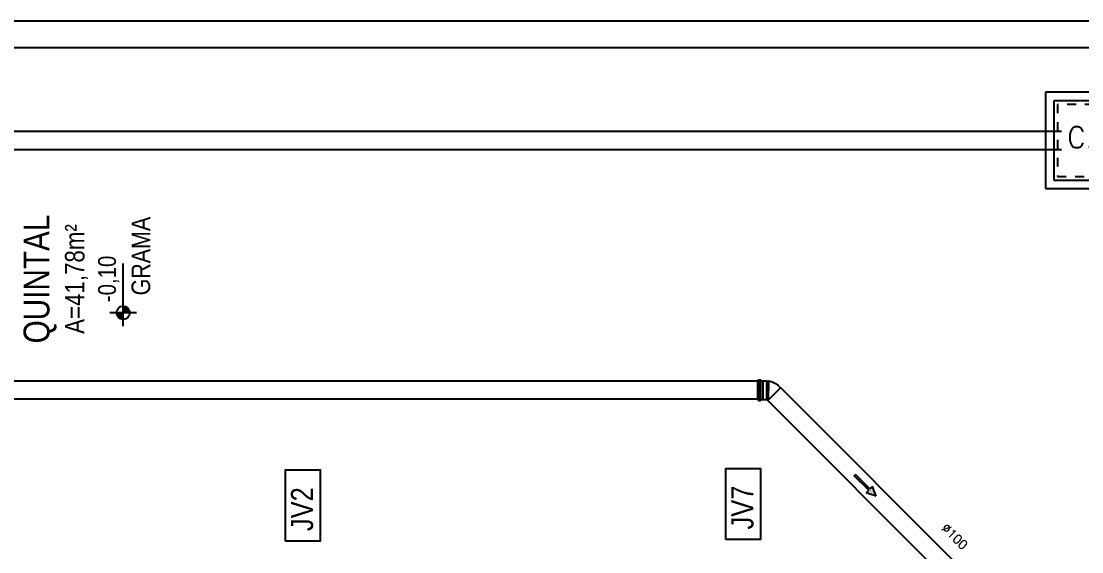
# Model space of a CAD drawing. Header units: millimetres. Extents: x 3923 to 4007, y 744 to 982.
# Drawn here: x 3966.83 to 3978.76, y 853.23 to 859.2 of the extents above; entities that cross this region are included whole.
import ezdxf
from ezdxf.enums import TextEntityAlignment as Align

# ---------------------------------------------------------------- set-up
doc = ezdxf.new("R2010")
doc.units = ezdxf.units.MM
doc.header["$LTSCALE"] = 20
doc.linetypes.add('HIDDEN', pattern=[0.375, 0.25, -0.125])
for name, color, linetype in [('AF', 5, 'Continuous'), ('E-txt-g', 3, 'Continuous'), ('HIDROGRAFIA', 4, 'Continuous'), ('HIDROSSANITÁRIO', 8, 'Continuous'), ('Texto-Tubos', 7, 'Continuous'), ('TigreCad', 3, 'Continuous'), ('Tinterno', 9, 'Continuous')]:
    doc.layers.add(name, color=color, linetype=linetype)
doc.layers.add('E-Txt-W', color=7, linetype='Continuous', lineweight=20)
doc.styles.add('F2', font='ARIALN.TTF')
doc.styles.add('R80', font='simplex.shx', dxfattribs={"height": 12})
doc.styles.add('REG60', font='romans.shx', dxfattribs={"width": 0.8, "height": 0.15})
doc.styles.add('REG80', font='romans.shx', dxfattribs={"width": 0.8, "height": 0.2})
doc.styles.add('TCTUBOS-TXT', font='txt.shx')

# ---------------------------------------------------------------- blocks, each defined once
blk = doc.blocks.new('TXT-AMB75')
at = {"layer": 'E-txt-g', "style": 'REG80', "width": 0.8, "flags": 8}
blk.add_attdef('TXT', text='', height=0.2, dxfattribs=at).set_placement((0.0055, 0.2964), align=Align.CENTER)
at = {"layer": 'E-Txt-W', "style": 'REG60', "width": 0.8, "flags": 8}
blk.add_attdef('TXT', text='', height=0.15, dxfattribs=at).set_placement((0.0055, 0.0271), align=Align.CENTER)
blk = doc.blocks.new('NV')
at = {"color": 4, "linetype": 'ByBlock', "ltscale": 0.5}
for p, q in [((-1.4143, -0.1421), (-1.4143, 0.1067)), ((-1.5387, -0.0177), (-0.9535, -0.0177))]:
    blk.add_line(p, q, dxfattribs=at)
at = {"color": 4, "ltscale": 2.5}
blk.add_circle((-1.4143, -0.0177), 0.0622, dxfattribs=at)
at = {"color": 4}
for points in [[(-1.4143, -0.0177), (-1.4583, 0.0263), (-1.4765, -0.0177), (-1.4717, 0.0061)], [(-1.4143, -0.0177), (-1.4143, 0.0445), (-1.4583, 0.0263), (-1.4381, 0.0398)], [(-1.4143, -0.0177), (-1.3521, -0.0177), (-1.3703, -0.0617), (-1.3568, -0.0415)], [(-1.4143, -0.0177), (-1.3703, -0.0617), (-1.4143, -0.0799), (-1.3905, -0.0752)]]:
    blk.add_solid(points, dxfattribs=at)
at = {"layer": 'E-Txt-W', "color": 4, "ltscale": 2.5, "style": 'F2'}
blk.add_attdef('COTAPISO', (-1.3058, 0.0735), '', height=0.15, dxfattribs=at)
blk = doc.blocks.new('j4n100p')
at = {"layer": 'TigreCad'}
for p, q in [((-48.8, 23.1), (-58.1, 13.7)), ((9.8, 50.8), (9.9, 52.3)), ((9.8, 50.8), (9.8, 0)), ((9.8, -54.2), (9.8, 0)), ((12.9, 52.3), (9.9, 52.3)), ((9.9, 52.3), (9.9, 0)), ((13, 50.8), (12.9, 52.3)), ((12.9, 52.3), (12.9, 0)), ((19.2, 50.8), (13, 50.8)), ((13, 50.8), (13, 0)), ((13, -56), (13, 0)), ((21.4, 53), (19.2, 50.8)), ((41.1, 53), (21.4, 53)), ((21.4, 53), (21.4, -53)), ((41.4, 53.2), (41.1, 53)), ((41.1, 53), (41.1, -53)), ((53.5, 53.2), (41.4, 53.2)), ((41.4, 53.2), (41.4, -53.3)), ((54.7, 56.7), (54.5, 54.2)), ((65.1, 57.7), (55.7, 57.7)), ((55.7, 56.7), (55.7, -56.6)), ((65.1, 56.7), (65.1, -56.6)), ((66.1, 56.9), (66.9, 54)), ((72.3, 53.2), (67.9, 53.2)), ((72.3, 53.2), (72.3, -53.3)), ((19.1, -52.8), (13.7, -58.1)), ((21.4, -53), (21.2, -52.8)), ((41.1, -53), (21.4, -53)), ((41.4, -53.3), (41.1, -53)), ((53.5, -53.3), (41.4, -53.3)), ((54.7, -56.7), (54.5, -54.2)), ((65.1, -57.6), (55.7, -57.6)), ((66.1, -56.9), (66.9, -54)), ((72.3, -53.3), (67.9, -53.3))]:
    blk.add_line(p, q, dxfattribs=at)
for centre, radius, start, end in [((20.1, -45.8), 97.2, 96.09869, 135), ((53.5, 54.2), 1, 270, 355), ((55.7, 56.7), 1, 90, 175), ((65.1, 56.7), 1, 15, 90), ((67.9, 54.2), 1, 195, 270), ((20.1, -53.8), 1.5, 45, 135), ((53.5, -54.2), 1, 5, 90), ((55.7, -56.6), 1, 185, 270), ((65.1, -56.6), 1, 270, 345), ((67.9, -54.2), 1, 90, 165)]:
    blk.add_arc(centre, radius, start, end, dxfattribs=at)
at = {"layer": 'Tinterno'}
for p, q in [((13.7, -58.1), (-58.1, 13.7)), ((9.9, -54.3), (9.9, 0)), ((12.9, -53.3), (12.9, 0)), ((19.2, 50.8), (19.2, -52.7)), ((54.4, 53.2), (54.4, -53.3)), ((67.1, 53.2), (67.1, -53.3))]:
    blk.add_line(p, q, dxfattribs=at)
blk = doc.blocks.new('_cxareia')
for p, q in [((40, 40), (-40, 40)), ((-40, 40), (-40, -40)), ((40, -40), (40, 40)), ((-40, -40), (40, -40))]:
    blk.add_line(p, q)
at = {"color": 1, "linetype": 'Continuous', "ltscale": 0.5}
for p, q in [((33, 33), (-33, 33)), ((-33, 33), (-33, -33)), ((33, -33), (33, 33)), ((-33, -33), (33, -33))]:
    blk.add_line(p, q, dxfattribs=at)
at = {"color": 1, "linetype": 'HIDDEN', "ltscale": 0.5}
for p, q in [((30, 30), (-30, 30)), ((-30, 30), (-30, -30)), ((30, -30), (30, 30)), ((-30, -30), (30, -30))]:
    blk.add_line(p, q, dxfattribs=at)
at = {"style": 'R80'}
blk.add_text('C.A.', height=17.28, dxfattribs=at).set_placement((-21.97, -6.06))
blk = doc.blocks.new('Seta')
at = {"layer": 'AF'}
blk.add_hatch(color=256, dxfattribs=at).paths.add_polyline_path([(-0.1146, 0.0038), (-0.1146, -0.0062), (0, -0.0062), (0, -0.0266), (0.0534, -0.0012), (0, 0.0241), (0, 0.0038)])
for p, q in [((0, 0.0038), (-0.1146, 0.0038)), ((-0.1146, -0.0062), (-0.1146, 0.0038)), ((0.0534, -0.0012), (0, 0.0241)), ((0, 0.0241), (0, 0.0038)), ((0, -0.0062), (-0.1146, -0.0062)), ((0.0534, -0.0012), (0, -0.0266)), ((0, -0.0062), (0, -0.0266))]:
    blk.add_line(p, q, dxfattribs=at)

msp = doc.modelspace()

# ---------------------------------------------------------------- linework, layer by layer
at = {"layer": 'HIDROSSANITÁRIO', "color": 8, "linetype": 'Continuous'}
for p, q in [((3979.813, 859.197), (3937.813, 859.197)), ((3979.513, 858.897), (3938.113, 858.897))]:
    msp.add_line(p, q, dxfattribs=at)
at = {"layer": 'HIDROSSANITÁRIO', "color": 8}
for points, elevation in [([(3969.799, 853.353), (3969.799, 854.154), (3970.188, 854.154), (3970.188, 853.353)], 3.659), ([(3974.752, 853.371), (3974.752, 854.171), (3975.142, 854.171), (3975.142, 853.371)], 7.318)]:
    msp.add_lwpolyline(points, close=True, dxfattribs=dict(at, elevation=elevation))
at = {"layer": 'TigreCad'}
for p, q in [((3952.325, 857.96), (3978.529, 857.96)), ((3952.325, 857.757), (3978.529, 857.757)), ((3955.795, 855.157), (3975.107, 855.157)), ((3975.368, 855.079), (3978.397, 852.05)), ((3955.795, 854.954), (3975.107, 854.954)), ((3975.224, 854.935), (3978.253, 851.906))]:
    msp.add_line(p, q, dxfattribs=at)

# ---------------------------------------------------------------- block references
at = {"layer": 'AF', "xscale": 2, "yscale": 2, "zscale": 2, "rotation": 315}
msp.add_blockref('Seta', (3976.368, 853.936), dxfattribs=at)
at = {"layer": 'HIDROGRAFIA', "xscale": 0.01350000000093132, "yscale": 0.01350000000093132, "zscale": 0.01350000000093132}
msp.add_blockref('_cxareia', (3978.887, 857.858), dxfattribs=at)
at = {"layer": 'HIDROSSANITÁRIO', "color": 8}
ref = msp.add_blockref('TXT-AMB75', (3967.577, 856.292, 3.659), dxfattribs=dict(at, xscale=1.458, yscale=1.458, zscale=1.458, rotation=90))
ref.add_attrib('TXT', 'QUINTAL', dxfattribs={"layer": 'E-txt-g', "color": 2, "height": 0.2916, "rotation": 90, "style": 'F2'}).set_placement((3967.145, 856.3, 3.659), align=Align.CENTER)
ref.add_attrib('TXT', 'A=41,78m²', dxfattribs={"layer": 'E-Txt-W', "height": 0.2187, "rotation": 90, "style": 'F2'}).set_placement((3967.538, 856.3, 3.659), align=Align.CENTER)
ref = msp.add_blockref('NV', (3967.953, 857.618, 3.659), dxfattribs=dict(at, xscale=1.2, yscale=1.2, zscale=1.2, rotation=90))
ref.add_attrib('COTAPISO', '-0,10', (3967.892, 856.04, 3.659), dxfattribs={"layer": 'E-Txt-W', "color": 4, "ltscale": 2.5, "height": 0.2, "rotation": 90, "style": 'F2'})
at = {"layer": 'TigreCad', "xscale": -0.002, "yscale": 0.002, "zscale": 0.002}
msp.add_blockref('j4n100p', (3975.252, 855.051), dxfattribs=at)

# ---------------------------------------------------------------- texts
at = {"layer": 'HIDROSSANITÁRIO', "color": 8, "style": 'F2'}
msp.add_text('GRAMA', height=0.2103, rotation=90, dxfattribs=at).set_placement((3968.278, 856.116))
at = {"layer": 'HIDROSSANITÁRIO', "color": 8, "linetype": 'Continuous', "style": 'F2'}
for s, p in [('JV2', (3969.861, 853.468, 3.659)), ('JV7', (3974.814, 853.486, 7.318))]:
    msp.add_text(s, height=0.2492, rotation=90, dxfattribs=at).set_placement(p, align=Align.TOP_LEFT)
at = {"layer": 'Texto-Tubos', "style": 'TCTUBOS-TXT'}
msp.add_text('%%C100', height=0.1, rotation=315, dxfattribs=at).set_placement((3977.292, 853.372), align=Align.CENTER)

doc.saveas('drawing.dxf')
